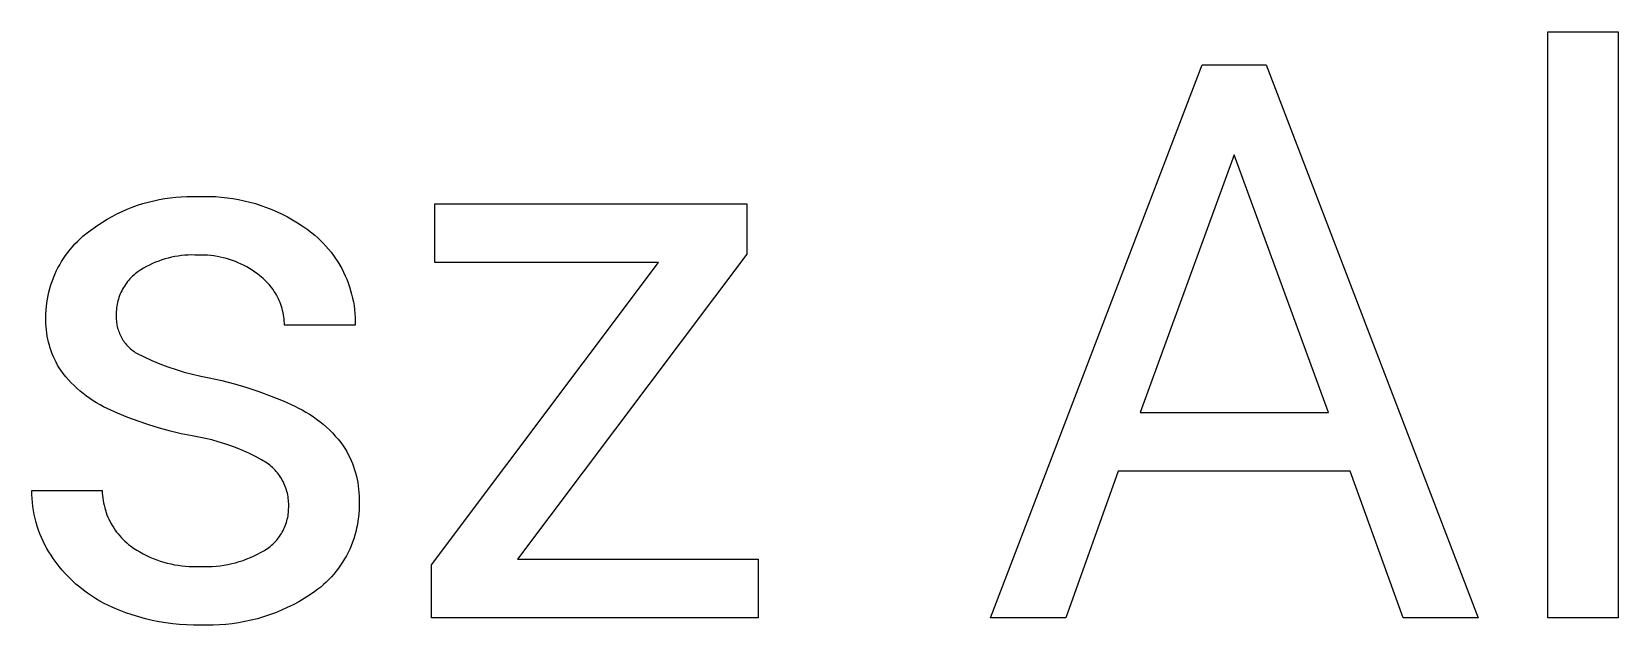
# Model space of a CAD drawing. Header units: millimetres. Extents: x -987 to 2591, y -102 to 2398.
# Drawn here: x 1450.5 to 1524.7, y 54.9 to 82.6 of the extents above; entities that cross this region are included whole.
import ezdxf

# ---------------------------------------------------------------- set-up
doc = ezdxf.new("R2010")
doc.units = ezdxf.units.MM
doc.header["$MEASUREMENT"] = 0
doc.layers.add('Domyślny', color=7, linetype='Continuous', true_color=0x000000)

msp = doc.modelspace()

# ---------------------------------------------------------------- linework, layer by layer
at = {"layer": 'Domyślny'}
for p, q in [((1521.392, 55.263), (1521.392, 82.631)), ((1521.392, 82.631), (1524.684, 82.631)), ((1524.684, 82.631), (1524.684, 55.263)), ((1495.344, 55.263), (1505.235, 81.092)), ((1505.235, 81.092), (1508.226, 81.092)), ((1508.226, 81.092), (1518.134, 55.263)), ((1506.729, 76.888), (1502.335, 64.842)), ((1511.142, 64.842), (1506.729, 76.888)), ((1457.005, 74.878), (1457.265, 74.907)), ((1457.265, 74.907), (1457.525, 74.927)), ((1457.525, 74.927), (1457.786, 74.938)), ((1457.786, 74.938), (1458.047, 74.94)), ((1458.047, 74.94), (1458.308, 74.934)), ((1458.308, 74.934), (1458.579, 74.942)), ((1458.579, 74.942), (1458.85, 74.941)), ((1458.85, 74.941), (1459.121, 74.93)), ((1459.121, 74.93), (1459.391, 74.911)), ((1459.391, 74.911), (1459.66, 74.882)), ((1454.518, 74.126), (1454.753, 74.238)), ((1454.753, 74.238), (1454.993, 74.342)), ((1454.993, 74.342), (1455.235, 74.439)), ((1455.235, 74.439), (1455.481, 74.527)), ((1455.481, 74.527), (1455.73, 74.607)), ((1455.73, 74.607), (1455.981, 74.678)), ((1455.981, 74.678), (1456.234, 74.741)), ((1456.234, 74.741), (1456.49, 74.795)), ((1456.49, 74.795), (1456.747, 74.841)), ((1456.747, 74.841), (1457.005, 74.878)), ((1459.66, 74.882), (1459.929, 74.844)), ((1459.929, 74.844), (1460.196, 74.797)), ((1460.196, 74.797), (1460.461, 74.742)), ((1460.461, 74.742), (1460.724, 74.677)), ((1460.724, 74.677), (1460.985, 74.604)), ((1460.985, 74.604), (1461.243, 74.521)), ((1461.243, 74.521), (1461.499, 74.431)), ((1461.499, 74.431), (1461.751, 74.331)), ((1461.751, 74.331), (1461.999, 74.223)), ((1461.999, 74.223), (1462.244, 74.107)), ((1469.37, 71.855), (1469.37, 74.592)), ((1469.37, 74.592), (1483.958, 74.592)), ((1483.958, 74.592), (1483.958, 72.248)), ((1453.194, 73.293), (1453.402, 73.45)), ((1453.402, 73.45), (1453.616, 73.6)), ((1453.616, 73.6), (1453.835, 73.743)), ((1453.835, 73.743), (1454.058, 73.878)), ((1454.058, 73.878), (1454.286, 74.006)), ((1454.286, 74.006), (1454.518, 74.126)), ((1462.244, 74.107), (1462.485, 73.983)), ((1462.485, 73.983), (1462.721, 73.85)), ((1462.721, 73.85), (1462.953, 73.71)), ((1462.953, 73.71), (1463.18, 73.562)), ((1463.18, 73.562), (1463.402, 73.407)), ((1452.438, 72.592), (1452.553, 72.72)), ((1452.553, 72.72), (1452.673, 72.843)), ((1452.673, 72.843), (1452.798, 72.962)), ((1452.798, 72.962), (1452.926, 73.077)), ((1452.926, 73.077), (1453.058, 73.187)), ((1453.058, 73.187), (1453.194, 73.293)), ((1463.402, 73.407), (1463.619, 73.244)), ((1463.619, 73.244), (1463.761, 73.127)), ((1463.761, 73.127), (1463.898, 73.006)), ((1463.898, 73.006), (1464.032, 72.881)), ((1464.032, 72.881), (1464.161, 72.751)), ((1464.161, 72.751), (1464.286, 72.616)), ((1451.928, 71.9), (1452.02, 72.045)), ((1452.02, 72.045), (1452.118, 72.187)), ((1452.118, 72.187), (1452.22, 72.326)), ((1452.22, 72.326), (1452.326, 72.461)), ((1452.326, 72.461), (1452.438, 72.592)), ((1456.615, 71.974), (1456.467, 71.922)), ((1456.764, 72.021), (1456.615, 71.974)), ((1456.914, 72.062), (1456.764, 72.021)), ((1457.066, 72.099), (1456.914, 72.062)), ((1457.219, 72.13), (1457.066, 72.099)), ((1457.374, 72.155), (1457.219, 72.13)), ((1457.528, 72.176), (1457.374, 72.155)), ((1457.684, 72.191), (1457.528, 72.176)), ((1457.84, 72.2), (1457.684, 72.191)), ((1457.996, 72.205), (1457.84, 72.2)), ((1458.152, 72.204), (1457.996, 72.205)), ((1458.308, 72.197), (1458.152, 72.204)), ((1458.456, 72.2), (1458.308, 72.197)), ((1458.605, 72.198), (1458.456, 72.2)), ((1458.753, 72.191), (1458.605, 72.198)), ((1458.901, 72.178), (1458.753, 72.191)), ((1459.048, 72.161), (1458.901, 72.178)), ((1459.195, 72.138), (1459.048, 72.161)), ((1459.34, 72.111), (1459.195, 72.138)), ((1459.485, 72.078), (1459.34, 72.111)), ((1459.629, 72.041), (1459.485, 72.078)), ((1459.771, 71.999), (1459.629, 72.041)), ((1459.912, 71.952), (1459.771, 71.999)), ((1460.051, 71.9), (1459.912, 71.952)), ((1464.286, 72.616), (1464.406, 72.477)), ((1464.406, 72.477), (1464.521, 72.335)), ((1464.521, 72.335), (1464.632, 72.188)), ((1464.632, 72.188), (1464.737, 72.038)), ((1464.737, 72.038), (1464.837, 71.884)), ((1483.958, 72.248), (1473.23, 58)), ((1451.545, 71.131), (1451.611, 71.289)), ((1451.611, 71.289), (1451.682, 71.446)), ((1451.682, 71.446), (1451.759, 71.6)), ((1451.759, 71.6), (1451.841, 71.751)), ((1451.841, 71.751), (1451.928, 71.9)), ((1455.238, 71.209), (1455.178, 71.15)), ((1455.3, 71.266), (1455.238, 71.209)), ((1455.364, 71.321), (1455.3, 71.266)), ((1455.43, 71.373), (1455.364, 71.321)), ((1455.498, 71.424), (1455.43, 71.373)), ((1455.628, 71.509), (1455.498, 71.424)), ((1455.762, 71.59), (1455.628, 71.509)), ((1455.898, 71.666), (1455.762, 71.59)), ((1456.037, 71.737), (1455.898, 71.666)), ((1456.179, 71.804), (1456.037, 71.737)), ((1456.322, 71.866), (1456.179, 71.804)), ((1456.467, 71.922), (1456.322, 71.866)), ((1460.188, 71.843), (1460.051, 71.9)), ((1460.323, 71.782), (1460.188, 71.843)), ((1460.456, 71.716), (1460.323, 71.782)), ((1460.586, 71.645), (1460.456, 71.716)), ((1460.714, 71.57), (1460.586, 71.645)), ((1460.84, 71.491), (1460.714, 71.57)), ((1460.962, 71.408), (1460.84, 71.491)), ((1461.082, 71.32), (1460.962, 71.408)), ((1461.199, 71.228), (1461.082, 71.32)), ((1461.276, 71.167), (1461.199, 71.228)), ((1464.837, 71.884), (1464.932, 71.727)), ((1464.932, 71.727), (1465.021, 71.567)), ((1465.021, 71.567), (1465.105, 71.404)), ((1465.105, 71.404), (1465.183, 71.238)), ((1465.183, 71.238), (1465.255, 71.069)), ((1469.21, 57.727), (1479.831, 71.855)), ((1479.831, 71.855), (1469.37, 71.855)), ((1451.298, 70.307), (1451.336, 70.475)), ((1451.336, 70.475), (1451.38, 70.641)), ((1451.38, 70.641), (1451.429, 70.806)), ((1451.429, 70.806), (1451.484, 70.969)), ((1451.484, 70.969), (1451.545, 71.131)), ((1454.704, 70.461), (1454.67, 70.384)), ((1454.74, 70.537), (1454.704, 70.461)), ((1454.779, 70.611), (1454.74, 70.537)), ((1454.821, 70.684), (1454.779, 70.611)), ((1454.865, 70.756), (1454.821, 70.684)), ((1454.911, 70.826), (1454.865, 70.756)), ((1454.96, 70.895), (1454.911, 70.826)), ((1455.011, 70.961), (1454.96, 70.895)), ((1455.065, 71.026), (1455.011, 70.961)), ((1455.121, 71.089), (1455.065, 71.026)), ((1455.178, 71.15), (1455.121, 71.089)), ((1461.351, 71.103), (1461.276, 71.167)), ((1461.424, 71.036), (1461.351, 71.103)), ((1461.495, 70.967), (1461.424, 71.036)), ((1461.564, 70.896), (1461.495, 70.967)), ((1461.63, 70.823), (1461.564, 70.896)), ((1461.693, 70.747), (1461.63, 70.823)), ((1461.754, 70.669), (1461.693, 70.747)), ((1461.812, 70.589), (1461.754, 70.669)), ((1461.868, 70.507), (1461.812, 70.589)), ((1461.921, 70.424), (1461.868, 70.507)), ((1465.255, 71.069), (1465.322, 70.898)), ((1465.322, 70.898), (1465.383, 70.725)), ((1465.383, 70.725), (1465.438, 70.55)), ((1465.438, 70.55), (1465.486, 70.374)), ((1451.205, 69.625), (1451.219, 69.797)), ((1451.219, 69.797), (1451.24, 69.968)), ((1451.24, 69.968), (1451.266, 70.138)), ((1451.266, 70.138), (1451.298, 70.307)), ((1454.5, 69.735), (1454.491, 69.651)), ((1454.511, 69.818), (1454.5, 69.735)), ((1454.525, 69.901), (1454.511, 69.818)), ((1454.542, 69.983), (1454.525, 69.901)), ((1454.562, 70.065), (1454.542, 69.983)), ((1454.585, 70.146), (1454.562, 70.065)), ((1454.611, 70.226), (1454.585, 70.146)), ((1454.639, 70.306), (1454.611, 70.226)), ((1454.67, 70.384), (1454.639, 70.306)), ((1461.97, 70.338), (1461.921, 70.424)), ((1462.017, 70.251), (1461.97, 70.338)), ((1462.061, 70.163), (1462.017, 70.251)), ((1462.102, 70.073), (1462.061, 70.163)), ((1462.14, 69.982), (1462.102, 70.073)), ((1462.175, 69.889), (1462.14, 69.982)), ((1462.207, 69.796), (1462.175, 69.889)), ((1462.235, 69.701), (1462.207, 69.796)), ((1465.486, 70.374), (1465.529, 70.195)), ((1465.529, 70.195), (1465.566, 70.016)), ((1465.566, 70.016), (1465.596, 69.835)), ((1465.596, 69.835), (1465.621, 69.653)), ((1451.192, 69.137), (1451.193, 69.281)), ((1451.196, 68.993), (1451.192, 69.137)), ((1451.193, 69.281), (1451.196, 69.453)), ((1451.196, 69.453), (1451.205, 69.625)), ((1451.204, 68.848), (1451.196, 68.993)), ((1454.483, 69.399), (1454.481, 69.331)), ((1454.481, 69.331), (1454.482, 69.263)), ((1454.482, 69.263), (1454.484, 69.195)), ((1454.486, 69.567), (1454.483, 69.483)), ((1454.483, 69.483), (1454.483, 69.399)), ((1454.484, 69.195), (1454.489, 69.127)), ((1454.491, 69.651), (1454.486, 69.567)), ((1454.489, 69.127), (1454.496, 69.059)), ((1454.496, 69.059), (1454.506, 68.992)), ((1454.506, 68.992), (1454.518, 68.924)), ((1462.261, 69.606), (1462.235, 69.701)), ((1462.283, 69.509), (1462.261, 69.606)), ((1462.302, 69.412), (1462.283, 69.509)), ((1462.317, 69.315), (1462.302, 69.412)), ((1462.33, 69.216), (1462.317, 69.315)), ((1462.339, 69.118), (1462.33, 69.216)), ((1462.344, 69.019), (1462.339, 69.118)), ((1462.346, 68.921), (1462.344, 69.019)), ((1465.621, 69.653), (1465.639, 69.47)), ((1465.639, 69.47), (1465.65, 69.287)), ((1465.65, 69.287), (1465.656, 69.104)), ((1465.656, 69.104), (1465.655, 68.921)), ((1451.217, 68.705), (1451.204, 68.848)), ((1451.235, 68.561), (1451.217, 68.705)), ((1451.258, 68.419), (1451.235, 68.561)), ((1451.286, 68.277), (1451.258, 68.419)), ((1451.318, 68.136), (1451.286, 68.277)), ((1454.518, 68.924), (1454.532, 68.858)), ((1454.532, 68.858), (1454.549, 68.792)), ((1454.549, 68.792), (1454.568, 68.726)), ((1454.568, 68.726), (1454.589, 68.662)), ((1454.589, 68.662), (1454.612, 68.598)), ((1454.612, 68.598), (1454.638, 68.534)), ((1454.638, 68.534), (1454.665, 68.472)), ((1454.665, 68.472), (1454.695, 68.411)), ((1454.695, 68.411), (1454.727, 68.351)), ((1454.727, 68.351), (1454.761, 68.292)), ((1454.761, 68.292), (1454.797, 68.234)), ((1454.797, 68.234), (1454.835, 68.177)), ((1465.655, 68.921), (1462.346, 68.921)), ((1451.356, 67.997), (1451.318, 68.136)), ((1451.398, 67.859), (1451.356, 67.997)), ((1451.444, 67.722), (1451.398, 67.859)), ((1451.495, 67.587), (1451.444, 67.722)), ((1451.551, 67.454), (1451.495, 67.587)), ((1454.835, 68.177), (1454.875, 68.122)), ((1454.875, 68.122), (1454.917, 68.068)), ((1454.917, 68.068), (1454.961, 68.016)), ((1454.961, 68.016), (1455.006, 67.965)), ((1455.006, 67.965), (1455.053, 67.916)), ((1455.053, 67.916), (1455.102, 67.869)), ((1455.102, 67.869), (1455.153, 67.823)), ((1455.153, 67.823), (1455.205, 67.779)), ((1455.205, 67.779), (1455.258, 67.737)), ((1455.258, 67.737), (1455.313, 67.696)), ((1455.313, 67.696), (1455.369, 67.658)), ((1455.369, 67.658), (1455.427, 67.622)), ((1455.427, 67.622), (1455.786, 67.443)), ((1451.611, 67.322), (1451.551, 67.454)), ((1451.676, 67.193), (1451.611, 67.322)), ((1451.745, 67.066), (1451.676, 67.193)), ((1451.818, 66.942), (1451.745, 67.066)), ((1451.895, 66.82), (1451.818, 66.942)), ((1452.009, 66.669), (1451.895, 66.82)), ((1455.786, 67.443), (1456.151, 67.276)), ((1456.151, 67.276), (1456.521, 67.122)), ((1456.521, 67.122), (1456.896, 66.981)), ((1456.896, 66.981), (1457.276, 66.852)), ((1457.276, 66.852), (1457.66, 66.736)), ((1457.66, 66.736), (1458.048, 66.634)), ((1452.128, 66.522), (1452.009, 66.669)), ((1452.252, 66.379), (1452.128, 66.522)), ((1452.381, 66.24), (1452.252, 66.379)), ((1452.515, 66.106), (1452.381, 66.24)), ((1452.652, 65.976), (1452.515, 66.106)), ((1458.048, 66.634), (1458.439, 66.544)), ((1458.439, 66.544), (1458.833, 66.468)), ((1458.833, 66.468), (1459.421, 66.338)), ((1459.421, 66.338), (1460.005, 66.188)), ((1460.005, 66.188), (1460.583, 66.018)), ((1460.583, 66.018), (1461.154, 65.828)), ((1452.795, 65.851), (1452.652, 65.976)), ((1452.941, 65.731), (1452.795, 65.851)), ((1453.091, 65.616), (1452.941, 65.731)), ((1453.245, 65.506), (1453.091, 65.616)), ((1453.402, 65.401), (1453.245, 65.506)), ((1453.563, 65.301), (1453.402, 65.401)), ((1453.728, 65.207), (1453.563, 65.301)), ((1461.154, 65.828), (1461.719, 65.619)), ((1461.719, 65.619), (1462.277, 65.391)), ((1462.277, 65.391), (1462.826, 65.144)), ((1453.895, 65.119), (1453.728, 65.207)), ((1454.065, 65.036), (1453.895, 65.119)), ((1454.541, 64.821), (1454.065, 65.036)), ((1455.024, 64.621), (1454.541, 64.821)), ((1455.514, 64.437), (1455.024, 64.621)), ((1462.826, 65.144), (1463.004, 65.058)), ((1463.004, 65.058), (1463.179, 64.967)), ((1463.179, 64.967), (1463.351, 64.87)), ((1463.351, 64.87), (1463.519, 64.766)), ((1463.519, 64.766), (1463.684, 64.658)), ((1463.684, 64.658), (1463.845, 64.543)), ((1463.845, 64.543), (1464.002, 64.424)), ((1502.335, 64.842), (1511.142, 64.842)), ((1456.008, 64.269), (1455.514, 64.437)), ((1456.508, 64.116), (1456.008, 64.269)), ((1457.012, 63.979), (1456.508, 64.116)), ((1457.521, 63.859), (1457.012, 63.979)), ((1458.033, 63.754), (1457.521, 63.859)), ((1464.002, 64.424), (1464.155, 64.299)), ((1464.155, 64.299), (1464.303, 64.169)), ((1464.303, 64.169), (1464.448, 64.034)), ((1464.448, 64.034), (1464.587, 63.894)), ((1464.587, 63.894), (1464.722, 63.75)), ((1458.341, 63.701), (1458.033, 63.754)), ((1458.647, 63.639), (1458.341, 63.701)), ((1458.951, 63.566), (1458.647, 63.639)), ((1459.252, 63.484), (1458.951, 63.566)), ((1459.551, 63.392), (1459.252, 63.484)), ((1459.846, 63.291), (1459.551, 63.392)), ((1460.138, 63.18), (1459.846, 63.291)), ((1460.426, 63.059), (1460.138, 63.18)), ((1460.711, 62.93), (1460.426, 63.059)), ((1464.722, 63.75), (1464.851, 63.601)), ((1464.851, 63.601), (1464.976, 63.448)), ((1464.976, 63.448), (1465.095, 63.29)), ((1465.095, 63.29), (1465.178, 63.159)), ((1465.178, 63.159), (1465.255, 63.026)), ((1460.991, 62.791), (1460.711, 62.93)), ((1461.266, 62.644), (1460.991, 62.791)), ((1461.537, 62.487), (1461.266, 62.644)), ((1461.603, 62.438), (1461.537, 62.487)), ((1461.667, 62.387), (1461.603, 62.438)), ((1461.73, 62.333), (1461.667, 62.387)), ((1461.791, 62.277), (1461.73, 62.333)), ((1465.255, 63.026), (1465.328, 62.889)), ((1465.328, 62.889), (1465.397, 62.75)), ((1465.397, 62.75), (1465.461, 62.609)), ((1465.461, 62.609), (1465.52, 62.466)), ((1465.52, 62.466), (1465.574, 62.321)), ((1465.574, 62.321), (1465.623, 62.174)), ((1461.85, 62.219), (1461.791, 62.277)), ((1461.907, 62.16), (1461.85, 62.219)), ((1461.962, 62.098), (1461.907, 62.16)), ((1462.015, 62.034), (1461.962, 62.098)), ((1462.065, 61.969), (1462.015, 62.034)), ((1462.113, 61.902), (1462.065, 61.969)), ((1462.159, 61.833), (1462.113, 61.902)), ((1462.203, 61.763), (1462.159, 61.833)), ((1462.244, 61.692), (1462.203, 61.763)), ((1462.283, 61.619), (1462.244, 61.692)), ((1462.319, 61.544), (1462.283, 61.619)), ((1465.623, 62.174), (1465.667, 62.026)), ((1465.667, 62.026), (1465.707, 61.876)), ((1465.707, 61.876), (1465.741, 61.725)), ((1465.741, 61.725), (1465.77, 61.573)), ((1465.77, 61.573), (1465.793, 61.42)), ((1501.304, 62.105), (1498.866, 55.263)), ((1512.158, 62.105), (1501.304, 62.105)), ((1514.63, 55.263), (1512.158, 62.105)), ((1450.536, 61.014), (1450.533, 61.202)), ((1450.533, 61.202), (1453.826, 61.202)), ((1450.546, 60.826), (1450.536, 61.014)), ((1450.562, 60.639), (1450.546, 60.826)), ((1453.826, 61.202), (1453.831, 61.086)), ((1453.831, 61.086), (1453.839, 60.971)), ((1453.839, 60.971), (1453.852, 60.856)), ((1453.852, 60.856), (1453.869, 60.742)), ((1462.352, 61.469), (1462.319, 61.544)), ((1462.383, 61.392), (1462.352, 61.469)), ((1462.412, 61.315), (1462.383, 61.392)), ((1462.437, 61.236), (1462.412, 61.315)), ((1462.46, 61.157), (1462.437, 61.236)), ((1462.48, 61.077), (1462.46, 61.157)), ((1462.498, 60.996), (1462.48, 61.077)), ((1462.512, 60.915), (1462.498, 60.996)), ((1462.524, 60.833), (1462.512, 60.915)), ((1462.533, 60.751), (1462.524, 60.833)), ((1465.793, 61.42), (1465.812, 61.267)), ((1465.812, 61.267), (1465.825, 61.113)), ((1465.825, 61.113), (1465.834, 60.958)), ((1465.834, 60.958), (1465.837, 60.803)), ((1450.584, 60.452), (1450.562, 60.639)), ((1450.613, 60.266), (1450.584, 60.452)), ((1450.648, 60.081), (1450.613, 60.266)), ((1450.689, 59.898), (1450.648, 60.081)), ((1453.869, 60.742), (1453.889, 60.628)), ((1453.889, 60.628), (1453.914, 60.515)), ((1453.914, 60.515), (1453.942, 60.403)), ((1453.942, 60.403), (1453.975, 60.292)), ((1453.975, 60.292), (1454.011, 60.182)), ((1454.011, 60.182), (1454.051, 60.073)), ((1454.051, 60.073), (1454.094, 59.966)), ((1462.511, 60.021), (1462.522, 60.1)), ((1462.522, 60.1), (1462.531, 60.18)), ((1462.531, 60.18), (1462.538, 60.261)), ((1462.54, 60.669), (1462.533, 60.751)), ((1462.538, 60.261), (1462.541, 60.341)), ((1462.543, 60.586), (1462.54, 60.669)), ((1462.541, 60.341), (1462.542, 60.421)), ((1462.542, 60.421), (1462.544, 60.504)), ((1462.544, 60.504), (1462.543, 60.586)), ((1465.821, 60.131), (1465.804, 59.959)), ((1465.831, 60.303), (1465.821, 60.131)), ((1465.836, 60.476), (1465.831, 60.303)), ((1465.837, 60.803), (1465.834, 60.649)), ((1465.834, 60.649), (1465.836, 60.476)), ((1450.737, 59.716), (1450.689, 59.898)), ((1450.79, 59.536), (1450.737, 59.716)), ((1450.85, 59.357), (1450.79, 59.536)), ((1450.916, 59.181), (1450.85, 59.357)), ((1454.094, 59.966), (1454.141, 59.861)), ((1454.141, 59.861), (1454.192, 59.757)), ((1454.192, 59.757), (1454.247, 59.655)), ((1454.247, 59.655), (1454.305, 59.555)), ((1454.305, 59.555), (1454.366, 59.457)), ((1454.366, 59.457), (1454.431, 59.361)), ((1454.431, 59.361), (1454.499, 59.267)), ((1462.245, 59.266), (1462.284, 59.336)), ((1462.284, 59.336), (1462.319, 59.409)), ((1462.319, 59.409), (1462.352, 59.482)), ((1462.352, 59.482), (1462.383, 59.556)), ((1462.383, 59.556), (1462.411, 59.632)), ((1462.411, 59.632), (1462.436, 59.708)), ((1462.436, 59.708), (1462.459, 59.785)), ((1462.459, 59.785), (1462.479, 59.863)), ((1462.479, 59.863), (1462.496, 59.942)), ((1462.496, 59.942), (1462.511, 60.021)), ((1465.719, 59.448), (1465.679, 59.281)), ((1465.754, 59.618), (1465.719, 59.448)), ((1465.782, 59.788), (1465.754, 59.618)), ((1465.804, 59.959), (1465.782, 59.788)), ((1450.988, 59.007), (1450.916, 59.181)), ((1451.066, 58.836), (1450.988, 59.007)), ((1451.149, 58.668), (1451.066, 58.836)), ((1451.239, 58.502), (1451.149, 58.668)), ((1454.499, 59.267), (1454.57, 59.176)), ((1454.57, 59.176), (1454.644, 59.088)), ((1454.644, 59.088), (1454.722, 59.002)), ((1454.722, 59.002), (1454.802, 58.918)), ((1454.802, 58.918), (1454.885, 58.838)), ((1454.885, 58.838), (1454.971, 58.76)), ((1454.971, 58.76), (1455.059, 58.686)), ((1455.059, 58.686), (1455.15, 58.615)), ((1455.15, 58.615), (1455.293, 58.516)), ((1461.613, 58.546), (1461.677, 58.595)), ((1461.677, 58.595), (1461.738, 58.646)), ((1461.738, 58.646), (1461.798, 58.7)), ((1461.798, 58.7), (1461.857, 58.755)), ((1461.857, 58.755), (1461.913, 58.813)), ((1461.913, 58.813), (1461.967, 58.872)), ((1461.967, 58.872), (1462.019, 58.934)), ((1462.019, 58.934), (1462.069, 58.997)), ((1462.069, 58.997), (1462.116, 59.062)), ((1462.116, 59.062), (1462.162, 59.128)), ((1462.162, 59.128), (1462.205, 59.196)), ((1462.205, 59.196), (1462.245, 59.266)), ((1465.461, 58.626), (1465.393, 58.467)), ((1465.524, 58.787), (1465.461, 58.626)), ((1465.582, 58.949), (1465.524, 58.787)), ((1465.633, 59.114), (1465.582, 58.949)), ((1465.679, 59.281), (1465.633, 59.114)), ((1451.333, 58.34), (1451.239, 58.502)), ((1451.434, 58.181), (1451.333, 58.34)), ((1451.539, 58.025), (1451.434, 58.181)), ((1451.673, 57.841), (1451.539, 58.025)), ((1451.813, 57.66), (1451.673, 57.841)), ((1455.293, 58.516), (1455.439, 58.423)), ((1455.439, 58.423), (1455.588, 58.335)), ((1455.588, 58.335), (1455.74, 58.251)), ((1455.74, 58.251), (1455.895, 58.173)), ((1455.895, 58.173), (1456.052, 58.1)), ((1456.052, 58.1), (1456.211, 58.032)), ((1456.211, 58.032), (1456.373, 57.97)), ((1456.373, 57.97), (1456.536, 57.913)), ((1456.536, 57.913), (1456.702, 57.861)), ((1456.702, 57.861), (1456.869, 57.815)), ((1460.059, 57.835), (1460.236, 57.887)), ((1460.236, 57.887), (1460.411, 57.944)), ((1460.411, 57.944), (1460.585, 58.007)), ((1460.585, 58.007), (1460.756, 58.076)), ((1460.756, 58.076), (1460.924, 58.152)), ((1460.924, 58.152), (1461.09, 58.233)), ((1461.09, 58.233), (1461.253, 58.319)), ((1461.253, 58.319), (1461.412, 58.411)), ((1461.412, 58.411), (1461.481, 58.454)), ((1461.481, 58.454), (1461.548, 58.499)), ((1461.548, 58.499), (1461.613, 58.546)), ((1465.065, 57.86), (1464.97, 57.716)), ((1465.155, 58.008), (1465.065, 57.86)), ((1465.239, 58.158), (1465.155, 58.008)), ((1465.319, 58.312), (1465.239, 58.158)), ((1465.393, 58.467), (1465.319, 58.312)), ((1473.23, 58), (1484.49, 58)), ((1484.49, 58), (1484.49, 55.263)), ((1451.959, 57.485), (1451.813, 57.66)), ((1452.111, 57.315), (1451.959, 57.485)), ((1452.269, 57.151), (1452.111, 57.315)), ((1452.432, 56.991), (1452.269, 57.151)), ((1456.869, 57.815), (1457.038, 57.775)), ((1457.038, 57.775), (1457.207, 57.74)), ((1457.207, 57.74), (1457.378, 57.711)), ((1457.378, 57.711), (1457.55, 57.688)), ((1457.55, 57.688), (1457.722, 57.67)), ((1457.722, 57.67), (1457.895, 57.658)), ((1457.895, 57.658), (1458.068, 57.652)), ((1458.068, 57.652), (1458.242, 57.652)), ((1458.242, 57.652), (1458.415, 57.658)), ((1458.415, 57.658), (1458.599, 57.652)), ((1458.599, 57.652), (1458.784, 57.653)), ((1458.784, 57.653), (1458.968, 57.66)), ((1458.968, 57.66), (1459.152, 57.673)), ((1459.152, 57.673), (1459.335, 57.693)), ((1459.335, 57.693), (1459.518, 57.719)), ((1459.518, 57.719), (1459.7, 57.752)), ((1459.7, 57.752), (1459.88, 57.79)), ((1459.88, 57.79), (1460.059, 57.835)), ((1464.542, 57.175), (1464.423, 57.049)), ((1464.656, 57.305), (1464.542, 57.175)), ((1464.765, 57.438), (1464.656, 57.305)), ((1464.87, 57.575), (1464.765, 57.438)), ((1464.97, 57.716), (1464.87, 57.575)), ((1469.21, 55.263), (1469.21, 57.727)), ((1452.6, 56.838), (1452.432, 56.991)), ((1452.774, 56.69), (1452.6, 56.838)), ((1452.953, 56.548), (1452.774, 56.69)), ((1453.136, 56.413), (1452.953, 56.548)), ((1453.324, 56.284), (1453.136, 56.413)), ((1463.77, 56.487), (1463.522, 56.319)), ((1463.908, 56.59), (1463.77, 56.487)), ((1464.043, 56.698), (1463.908, 56.59)), ((1464.174, 56.811), (1464.043, 56.698)), ((1464.301, 56.928), (1464.174, 56.811)), ((1464.423, 57.049), (1464.301, 56.928)), ((1453.517, 56.161), (1453.324, 56.284)), ((1453.713, 56.045), (1453.517, 56.161)), ((1453.913, 55.936), (1453.713, 56.045)), ((1454.117, 55.834), (1453.913, 55.936)), ((1454.324, 55.739), (1454.117, 55.834)), ((1454.623, 55.614), (1454.324, 55.739)), ((1454.925, 55.498), (1454.623, 55.614)), ((1462.479, 55.736), (1462.207, 55.613)), ((1462.747, 55.868), (1462.479, 55.736)), ((1463.011, 56.009), (1462.747, 55.868)), ((1463.269, 56.16), (1463.011, 56.009)), ((1463.522, 56.319), (1463.269, 56.16)), ((1455.231, 55.393), (1454.925, 55.498)), ((1455.54, 55.299), (1455.231, 55.393)), ((1455.852, 55.214), (1455.54, 55.299)), ((1456.167, 55.14), (1455.852, 55.214)), ((1456.484, 55.077), (1456.167, 55.14)), ((1456.803, 55.024), (1456.484, 55.077)), ((1457.124, 54.982), (1456.803, 55.024)), ((1457.446, 54.951), (1457.124, 54.982)), ((1457.768, 54.93), (1457.446, 54.951)), ((1458.092, 54.92), (1457.768, 54.93)), ((1458.415, 54.921), (1458.092, 54.92)), ((1458.714, 54.913), (1458.415, 54.921)), ((1459.013, 54.915), (1458.714, 54.913)), ((1459.312, 54.927), (1459.013, 54.915)), ((1459.61, 54.95), (1459.312, 54.927)), ((1459.907, 54.983), (1459.61, 54.95)), ((1460.203, 55.027), (1459.907, 54.983)), ((1460.497, 55.08), (1460.203, 55.027)), ((1460.789, 55.144), (1460.497, 55.08)), ((1461.079, 55.218), (1460.789, 55.144)), ((1461.366, 55.302), (1461.079, 55.218)), ((1461.65, 55.396), (1461.366, 55.302)), ((1461.93, 55.5), (1461.65, 55.396)), ((1462.207, 55.613), (1461.93, 55.5)), ((1484.49, 55.263), (1469.21, 55.263)), ((1498.866, 55.263), (1495.344, 55.263)), ((1518.134, 55.263), (1514.63, 55.263)), ((1524.684, 55.263), (1521.392, 55.263))]:
    msp.add_line(p, q, dxfattribs=at)

doc.saveas('drawing.dxf')
